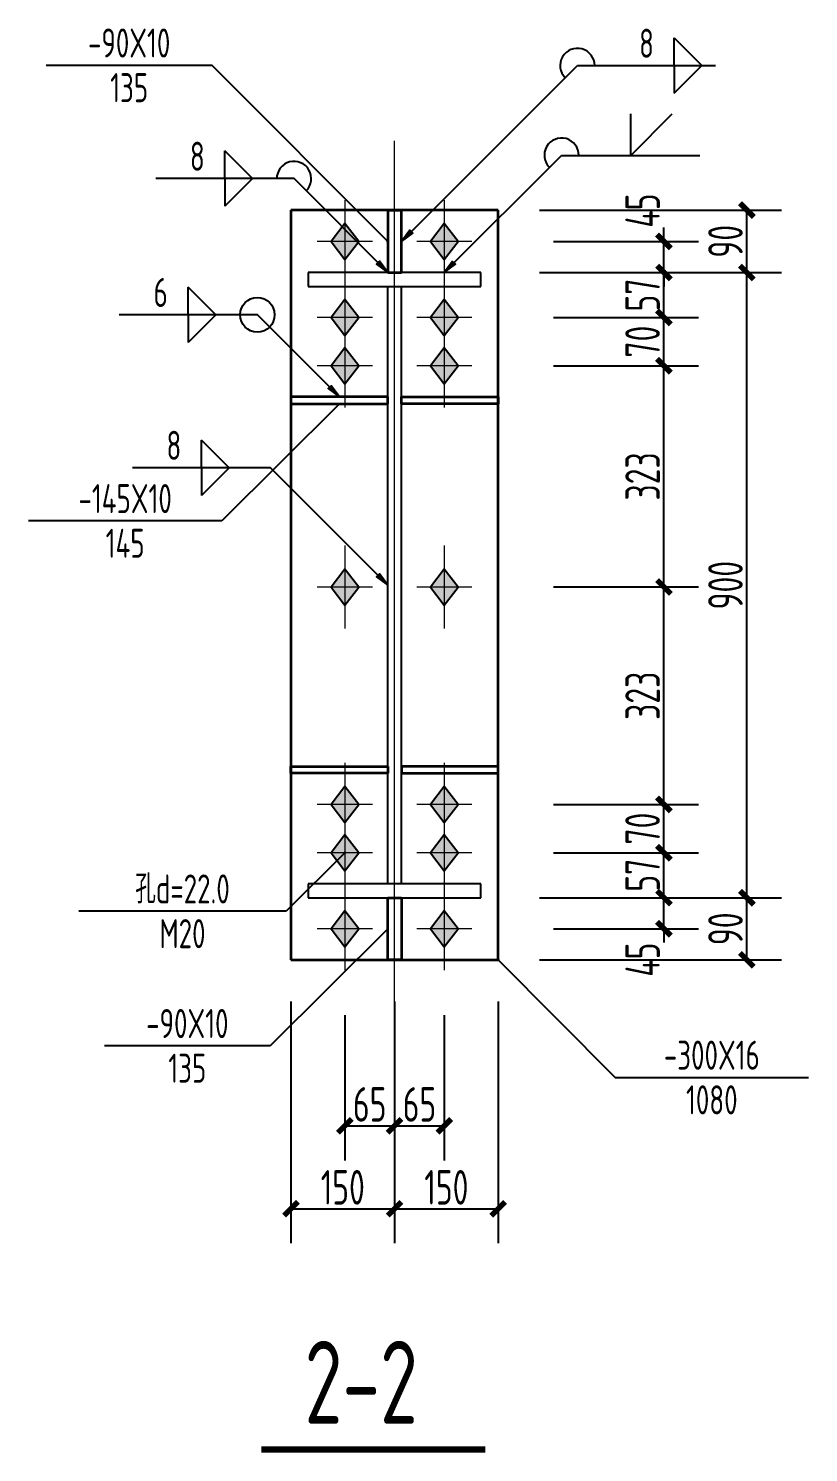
# Model space of a CAD drawing. Extents: x 69728788 to 150676229, y 15322671 to 43663798.
# Drawn here: x 75280858 to 75286504, y 19641585 to 19651888 of the extents above; entities that cross this region are included whole.
import ezdxf
from ezdxf.enums import TextEntityAlignment as Align

# ---------------------------------------------------------------- set-up
doc = ezdxf.new("R2010")
doc.units = 0
doc.header["$LTSCALE"] = 1000
doc.header["$MEASUREMENT"] = 0
doc.linetypes.add('线型6', pattern=[8.75, 5, -1.25, 1.25, -1.25])
doc.layers.get('0').update_dxf_attribs({"linetype": 'CONTINUOUS'})
doc.layers.get('DEFPOINTS').update_dxf_attribs({"linetype": 'CONTINUOUS'})
for name, color, linetype in [('10', 7, 'CONTINUOUS'), ('尺寸标注', 253, 'CONTINUOUS'), ('焊缝标注', 253, 'CONTINUOUS'), ('螺栓孔标注', 253, 'CONTINUOUS'), ('钢板标注', 253, 'CONTINUOUS')]:
    doc.layers.add(name, color=color, linetype=linetype)
doc.layers.add('20', color=2, linetype='CONTINUOUS', lineweight=35)
doc.styles.add('PkpmHz', font='Pkpmeng', dxfattribs={"width": 0.7, "bigfont": 'hztxt'})
doc.styles.add('TSSD_Rein', font='atssdeng.shx', dxfattribs={"width": 0.7, "bigfont": 'atssdchn.shx'})
doc.dimstyles.new('Pkpm_1.00', dxfattribs={"dimtxt": 250, "dimasz": 100, "dimexe": 250, "dimexo": 0.0625, "dimgap": 30, "dimtad": 1, "dimdec": 0, "dimrnd": 5, "dimzin": 0, "dimdsep": 46, "dimtxsty": 'PkpmHz', "dimblk1": 'ARCHTICK', "dimblk2": 'ARCHTICK', "dimsah": 1, "dimcen": 0.09, "dimadec": 0, "dimazin": 0, "dimtfac": 1, "dimtdec": 0, "dimtmove": 2, "dimatfit": 1, "dimfxl": 1, "dimtolj": 1, "dimtzin": 0, "dimarcsym": 0})

# ---------------------------------------------------------------- blocks, each defined once
blk = doc.blocks.new('_ArchTick')
at = {"color": 0, "linetype": 'ByBlock', "const_width": 0.4}
blk.add_lwpolyline([(-0.5, -0.5), (0.5, 0.5)], dxfattribs=at)
blk = doc.blocks.new('*D824')
at = {"layer": 'DEFPOINTS', "color": 0, "linetype": 'Continuous'}
for p in [(75284258, 19650347), (75285458, 19650347), (75284258, 19650122)]:
    blk.add_point(p, dxfattribs=at)
at = {"layer": '尺寸标注', "color": 0, "linetype": 'Continuous', "lineweight": -2}
for p, q in [((75285458, 19650347), (75285458, 19650447)), ((75284658, 19650347), (75285708, 19650347)), ((75285458, 19650122), (75285458, 19650347)), ((75284658, 19650122), (75285708, 19650122)), ((75285458, 19650122), (75285458, 19650022))]:
    blk.add_line(p, q, dxfattribs=at)
at = {"layer": '尺寸标注', "color": 0, "linetype": 'Continuous', "lineweight": -2, "xscale": 100, "yscale": 100, "zscale": 100}
for p, rotation in [((75285458, 19650347), 270), ((75285458, 19650122), 90)]:
    blk.add_blockref('_ArchTick', p, dxfattribs=dict(at, rotation=rotation))
at = {"layer": '尺寸标注', "color": 0, "linetype": 'Continuous', "insert": (75285303, 19650570), "char_height": 250, "attachment_point": 5, "rotation": 90, "style": 'PkpmHz'}
blk.add_mtext('\\A1;45', dxfattribs=at)
blk = doc.blocks.new('*D825')
at = {"layer": 'DEFPOINTS', "color": 0, "linetype": 'Continuous'}
for p in [(75284258, 19650122), (75285458, 19650122), (75284258, 19649797)]:
    blk.add_point(p, dxfattribs=at)
at = {"layer": '尺寸标注', "color": 0, "linetype": 'Continuous', "lineweight": -2}
for p, q in [((75284658, 19650122), (75285708, 19650122)), ((75285458, 19649797), (75285458, 19650122)), ((75284658, 19649797), (75285708, 19649797))]:
    blk.add_line(p, q, dxfattribs=at)
at = {"layer": '尺寸标注', "color": 0, "linetype": 'Continuous', "lineweight": -2, "xscale": 100, "yscale": 100, "zscale": 100}
for p, rotation in [((75285458, 19650122), 90), ((75285458, 19649797), 270)]:
    blk.add_blockref('_ArchTick', p, dxfattribs=dict(at, rotation=rotation))
at = {"layer": '尺寸标注', "color": 0, "linetype": 'Continuous', "insert": (75285303, 19649959), "char_height": 250, "attachment_point": 5, "rotation": 90, "style": 'PkpmHz'}
blk.add_mtext('\\A1;57', dxfattribs=at)
blk = doc.blocks.new('*D826')
at = {"layer": 'DEFPOINTS', "color": 0, "linetype": 'Continuous'}
for p in [(75284258, 19649797), (75285458, 19649797), (75284258, 19649447)]:
    blk.add_point(p, dxfattribs=at)
at = {"layer": '尺寸标注', "color": 0, "linetype": 'Continuous', "lineweight": -2}
for p, q in [((75284658, 19649797), (75285708, 19649797)), ((75285458, 19649447), (75285458, 19649797)), ((75284658, 19649447), (75285708, 19649447))]:
    blk.add_line(p, q, dxfattribs=at)
at = {"layer": '尺寸标注', "color": 0, "linetype": 'Continuous', "lineweight": -2, "xscale": 100, "yscale": 100, "zscale": 100}
for p, rotation in [((75285458, 19649797), 90), ((75285458, 19649447), 270)]:
    blk.add_blockref('_ArchTick', p, dxfattribs=dict(at, rotation=rotation))
at = {"layer": '尺寸标注', "color": 0, "linetype": 'Continuous', "insert": (75285303, 19649622), "char_height": 250, "attachment_point": 5, "rotation": 90, "style": 'PkpmHz'}
blk.add_mtext('\\A1;70', dxfattribs=at)
blk = doc.blocks.new('*D827')
at = {"layer": 'DEFPOINTS', "color": 0, "linetype": 'Continuous'}
for p in [(75284258, 19645599), (75285458, 19645599), (75284258, 19645374)]:
    blk.add_point(p, dxfattribs=at)
at = {"layer": '尺寸标注', "color": 0, "linetype": 'Continuous', "lineweight": -2}
for p, q in [((75285458, 19645599), (75285458, 19645699)), ((75284658, 19645599), (75285708, 19645599)), ((75285458, 19645374), (75285458, 19645599)), ((75284658, 19645374), (75285708, 19645374)), ((75285458, 19645374), (75285458, 19645274))]:
    blk.add_line(p, q, dxfattribs=at)
at = {"layer": '尺寸标注', "color": 0, "linetype": 'Continuous', "lineweight": -2, "xscale": 100, "yscale": 100, "zscale": 100}
for p, rotation in [((75285458, 19645599), 270), ((75285458, 19645374), 90)]:
    blk.add_blockref('_ArchTick', p, dxfattribs=dict(at, rotation=rotation))
at = {"layer": '尺寸标注', "color": 0, "linetype": 'Continuous', "insert": (75285303, 19645151), "char_height": 250, "attachment_point": 5, "rotation": 90, "style": 'PkpmHz'}
blk.add_mtext('\\A1;45', dxfattribs=at)
blk = doc.blocks.new('*D828')
at = {"layer": 'DEFPOINTS', "color": 0, "linetype": 'Continuous'}
for p in [(75284258, 19645924), (75285458, 19645924), (75284258, 19645599)]:
    blk.add_point(p, dxfattribs=at)
at = {"layer": '尺寸标注', "color": 0, "linetype": 'Continuous', "lineweight": -2}
for p, q in [((75284658, 19645924), (75285708, 19645924)), ((75285458, 19645599), (75285458, 19645924)), ((75284658, 19645599), (75285708, 19645599))]:
    blk.add_line(p, q, dxfattribs=at)
at = {"layer": '尺寸标注', "color": 0, "linetype": 'Continuous', "lineweight": -2, "xscale": 100, "yscale": 100, "zscale": 100}
for p, rotation in [((75285458, 19645924), 90), ((75285458, 19645599), 270)]:
    blk.add_blockref('_ArchTick', p, dxfattribs=dict(at, rotation=rotation))
at = {"layer": '尺寸标注', "color": 0, "linetype": 'Continuous', "insert": (75285303, 19645762), "char_height": 250, "attachment_point": 5, "rotation": 90, "style": 'PkpmHz'}
blk.add_mtext('\\A1;57', dxfattribs=at)
blk = doc.blocks.new('*D829')
at = {"layer": 'DEFPOINTS', "color": 0, "linetype": 'Continuous'}
for p in [(75284258, 19646274), (75285458, 19646274), (75284258, 19645924)]:
    blk.add_point(p, dxfattribs=at)
at = {"layer": '尺寸标注', "color": 0, "linetype": 'Continuous', "lineweight": -2}
for p, q in [((75284658, 19646274), (75285708, 19646274)), ((75285458, 19645924), (75285458, 19646274)), ((75284658, 19645924), (75285708, 19645924))]:
    blk.add_line(p, q, dxfattribs=at)
at = {"layer": '尺寸标注', "color": 0, "linetype": 'Continuous', "lineweight": -2, "xscale": 100, "yscale": 100, "zscale": 100}
for p, rotation in [((75285458, 19646274), 90), ((75285458, 19645924), 270)]:
    blk.add_blockref('_ArchTick', p, dxfattribs=dict(at, rotation=rotation))
at = {"layer": '尺寸标注', "color": 0, "linetype": 'Continuous', "insert": (75285303, 19646099), "char_height": 250, "attachment_point": 5, "rotation": 90, "style": 'PkpmHz'}
blk.add_mtext('\\A1;70', dxfattribs=at)
blk = doc.blocks.new('*D830')
at = {"layer": 'DEFPOINTS', "color": 0, "linetype": 'Continuous'}
for p in [(75284258, 19649447), (75285458, 19649447), (75284258, 19647847)]:
    blk.add_point(p, dxfattribs=at)
at = {"layer": '尺寸标注', "color": 0, "linetype": 'Continuous', "lineweight": -2}
for p, q in [((75284658, 19649447), (75285708, 19649447)), ((75285458, 19647847), (75285458, 19649447)), ((75284658, 19647847), (75285708, 19647847))]:
    blk.add_line(p, q, dxfattribs=at)
at = {"layer": '尺寸标注', "color": 0, "linetype": 'Continuous', "lineweight": -2, "xscale": 100, "yscale": 100, "zscale": 100}
for p, rotation in [((75285458, 19649447), 90), ((75285458, 19647847), 270)]:
    blk.add_blockref('_ArchTick', p, dxfattribs=dict(at, rotation=rotation))
at = {"layer": '尺寸标注', "color": 0, "linetype": 'Continuous', "insert": (75285303, 19648647), "char_height": 250, "attachment_point": 5, "rotation": 90, "style": 'PkpmHz'}
blk.add_mtext('\\A1;323', dxfattribs=at)
blk = doc.blocks.new('*D831')
at = {"layer": 'DEFPOINTS', "color": 0, "linetype": 'Continuous'}
for p in [(75284258, 19647847), (75285458, 19647847), (75284258, 19646274)]:
    blk.add_point(p, dxfattribs=at)
at = {"layer": '尺寸标注', "color": 0, "linetype": 'Continuous', "lineweight": -2}
for p, q in [((75284658, 19647847), (75285708, 19647847)), ((75285458, 19646274), (75285458, 19647847)), ((75284658, 19646274), (75285708, 19646274))]:
    blk.add_line(p, q, dxfattribs=at)
at = {"layer": '尺寸标注', "color": 0, "linetype": 'Continuous', "lineweight": -2, "xscale": 100, "yscale": 100, "zscale": 100}
for p, rotation in [((75285458, 19647847), 90), ((75285458, 19646274), 270)]:
    blk.add_blockref('_ArchTick', p, dxfattribs=dict(at, rotation=rotation))
at = {"layer": '尺寸标注', "color": 0, "linetype": 'Continuous', "insert": (75285303, 19647060), "char_height": 250, "attachment_point": 5, "rotation": 90, "style": 'PkpmHz'}
blk.add_mtext('\\A1;323', dxfattribs=at)
blk = doc.blocks.new('*D832')
at = {"layer": 'DEFPOINTS', "color": 0, "linetype": 'Continuous'}
for p in [(75283148, 19645149), (75283508, 19645149), (75283508, 19643949)]:
    blk.add_point(p, dxfattribs=at)
at = {"layer": '尺寸标注', "color": 0, "linetype": 'Continuous', "lineweight": -2}
for p, q in [((75283148, 19644749), (75283148, 19643699)), ((75283508, 19644749), (75283508, 19643699)), ((75283148, 19643949), (75283508, 19643949))]:
    blk.add_line(p, q, dxfattribs=at)
at = {"layer": '尺寸标注', "color": 0, "linetype": 'Continuous', "lineweight": -2, "xscale": 100, "yscale": 100, "zscale": 100, "rotation": 180}
blk.add_blockref('_ArchTick', (75283148, 19643949), dxfattribs=at)
at = {"layer": '尺寸标注', "color": 0, "linetype": 'Continuous', "lineweight": -2, "xscale": 100, "yscale": 100, "zscale": 100}
blk.add_blockref('_ArchTick', (75283508, 19643949), dxfattribs=at)
at = {"layer": '尺寸标注', "color": 0, "linetype": 'Continuous', "insert": (75283328, 19644104), "char_height": 250, "attachment_point": 5, "style": 'PkpmHz'}
blk.add_mtext('\\A1;65', dxfattribs=at)
blk = doc.blocks.new('*D833')
at = {"layer": 'DEFPOINTS', "color": 0, "linetype": 'Continuous'}
for p in [(75283508, 19645149), (75283868, 19645149), (75283868, 19643949)]:
    blk.add_point(p, dxfattribs=at)
at = {"layer": '尺寸标注', "color": 0, "linetype": 'Continuous', "lineweight": -2}
for p, q in [((75283508, 19644749), (75283508, 19643699)), ((75283868, 19644749), (75283868, 19643699)), ((75283508, 19643949), (75283868, 19643949))]:
    blk.add_line(p, q, dxfattribs=at)
at = {"layer": '尺寸标注', "color": 0, "linetype": 'Continuous', "lineweight": -2, "xscale": 100, "yscale": 100, "zscale": 100, "rotation": 180}
blk.add_blockref('_ArchTick', (75283508, 19643949), dxfattribs=at)
at = {"layer": '尺寸标注', "color": 0, "linetype": 'Continuous', "lineweight": -2, "xscale": 100, "yscale": 100, "zscale": 100}
blk.add_blockref('_ArchTick', (75283868, 19643949), dxfattribs=at)
at = {"layer": '尺寸标注', "color": 0, "linetype": 'Continuous', "insert": (75283688, 19644104), "char_height": 250, "attachment_point": 5, "style": 'PkpmHz'}
blk.add_mtext('\\A1;65', dxfattribs=at)
blk = doc.blocks.new('*D834')
at = {"layer": 'DEFPOINTS', "color": 0, "linetype": 'Continuous'}
for p in [(75282758, 19645149), (75283508, 19645149), (75283508, 19643349)]:
    blk.add_point(p, dxfattribs=at)
at = {"layer": '尺寸标注', "color": 0, "linetype": 'Continuous', "lineweight": -2}
for p, q in [((75282758, 19644849), (75282758, 19643099)), ((75283508, 19644849), (75283508, 19643099)), ((75282758, 19643349), (75283508, 19643349))]:
    blk.add_line(p, q, dxfattribs=at)
at = {"layer": '尺寸标注', "color": 0, "linetype": 'Continuous', "lineweight": -2, "xscale": 100, "yscale": 100, "zscale": 100, "rotation": 180}
blk.add_blockref('_ArchTick', (75282758, 19643349), dxfattribs=at)
at = {"layer": '尺寸标注', "color": 0, "linetype": 'Continuous', "lineweight": -2, "xscale": 100, "yscale": 100, "zscale": 100}
blk.add_blockref('_ArchTick', (75283508, 19643349), dxfattribs=at)
at = {"layer": '尺寸标注', "color": 0, "linetype": 'Continuous', "insert": (75283133, 19643504), "char_height": 250, "attachment_point": 5, "style": 'PkpmHz'}
blk.add_mtext('\\A1;150', dxfattribs=at)
blk = doc.blocks.new('*D835')
at = {"layer": 'DEFPOINTS', "color": 0, "linetype": 'Continuous'}
for p in [(75283508, 19645149), (75284258, 19645149), (75284258, 19643349)]:
    blk.add_point(p, dxfattribs=at)
at = {"layer": '尺寸标注', "color": 0, "linetype": 'Continuous', "lineweight": -2}
for p, q in [((75283508, 19644849), (75283508, 19643099)), ((75284258, 19644849), (75284258, 19643099)), ((75283508, 19643349), (75284258, 19643349))]:
    blk.add_line(p, q, dxfattribs=at)
at = {"layer": '尺寸标注', "color": 0, "linetype": 'Continuous', "lineweight": -2, "xscale": 100, "yscale": 100, "zscale": 100, "rotation": 180}
blk.add_blockref('_ArchTick', (75283508, 19643349), dxfattribs=at)
at = {"layer": '尺寸标注', "color": 0, "linetype": 'Continuous', "lineweight": -2, "xscale": 100, "yscale": 100, "zscale": 100}
blk.add_blockref('_ArchTick', (75284258, 19643349), dxfattribs=at)
at = {"layer": '尺寸标注', "color": 0, "linetype": 'Continuous', "insert": (75283883, 19643504), "char_height": 250, "attachment_point": 5, "style": 'PkpmHz'}
blk.add_mtext('\\A1;150', dxfattribs=at)
blk = doc.blocks.new('*D836')
at = {"layer": 'DEFPOINTS', "color": 0, "linetype": 'Continuous'}
for p in [(75284258, 19645599), (75286058, 19645599), (75284258, 19645149)]:
    blk.add_point(p, dxfattribs=at)
at = {"layer": '尺寸标注', "color": 0, "linetype": 'Continuous', "lineweight": -2}
for p, q in [((75284558, 19645599), (75286308, 19645599)), ((75286058, 19645149), (75286058, 19645599)), ((75284558, 19645149), (75286308, 19645149))]:
    blk.add_line(p, q, dxfattribs=at)
at = {"layer": '尺寸标注', "color": 0, "linetype": 'Continuous', "lineweight": -2, "xscale": 100, "yscale": 100, "zscale": 100}
for p, rotation in [((75286058, 19645599), 90), ((75286058, 19645149), 270)]:
    blk.add_blockref('_ArchTick', p, dxfattribs=dict(at, rotation=rotation))
at = {"layer": '尺寸标注', "color": 0, "linetype": 'Continuous', "insert": (75285903, 19645374), "char_height": 250, "attachment_point": 5, "rotation": 90, "style": 'PkpmHz'}
blk.add_mtext('\\A1;90', dxfattribs=at)
blk = doc.blocks.new('*D837')
at = {"layer": 'DEFPOINTS', "color": 0, "linetype": 'Continuous'}
for p in [(75284258, 19650122), (75286058, 19650122), (75284258, 19645599)]:
    blk.add_point(p, dxfattribs=at)
at = {"layer": '尺寸标注', "color": 0, "linetype": 'Continuous', "lineweight": -2}
for p, q in [((75284558, 19650122), (75286308, 19650122)), ((75286058, 19645599), (75286058, 19650122)), ((75284558, 19645599), (75286308, 19645599))]:
    blk.add_line(p, q, dxfattribs=at)
at = {"layer": '尺寸标注', "color": 0, "linetype": 'Continuous', "lineweight": -2, "xscale": 100, "yscale": 100, "zscale": 100}
for p, rotation in [((75286058, 19650122), 90), ((75286058, 19645599), 270)]:
    blk.add_blockref('_ArchTick', p, dxfattribs=dict(at, rotation=rotation))
at = {"layer": '尺寸标注', "color": 0, "linetype": 'Continuous', "insert": (75285903, 19647860), "char_height": 250, "attachment_point": 5, "rotation": 90, "style": 'PkpmHz'}
blk.add_mtext('\\A1;900', dxfattribs=at)
blk = doc.blocks.new('*D838')
at = {"layer": 'DEFPOINTS', "color": 0, "linetype": 'Continuous'}
for p in [(75284258, 19650574), (75286058, 19650574), (75284258, 19650122)]:
    blk.add_point(p, dxfattribs=at)
at = {"layer": '尺寸标注', "color": 0, "linetype": 'Continuous', "lineweight": -2}
for p, q in [((75284558, 19650574), (75286308, 19650574)), ((75286058, 19650122), (75286058, 19650574)), ((75284558, 19650122), (75286308, 19650122))]:
    blk.add_line(p, q, dxfattribs=at)
at = {"layer": '尺寸标注', "color": 0, "linetype": 'Continuous', "lineweight": -2, "xscale": 100, "yscale": 100, "zscale": 100}
for p, rotation in [((75286058, 19650574), 90), ((75286058, 19650122), 270)]:
    blk.add_blockref('_ArchTick', p, dxfattribs=dict(at, rotation=rotation))
at = {"layer": '尺寸标注', "color": 0, "linetype": 'Continuous', "insert": (75285903, 19650348), "char_height": 250, "attachment_point": 5, "rotation": 90, "style": 'PkpmHz'}
blk.add_mtext('\\A1;90', dxfattribs=at)

msp = doc.modelspace()

# ---------------------------------------------------------------- hatches: boundary and pattern name
at = {"layer": '10'}
for points in [[(75283148.1, 19650476.6), (75283048.1, 19650346.6), (75283148.1, 19650216.6), (75283248.1, 19650346.6)], [(75283868.1, 19650476.6), (75283768.1, 19650346.6), (75283868.1, 19650216.6), (75283968.1, 19650346.6)], [(75283148.1, 19649926.6), (75283048.1, 19649796.6), (75283148.1, 19649666.6), (75283248.1, 19649796.6)], [(75283868.1, 19649926.6), (75283768.1, 19649796.6), (75283868.1, 19649666.6), (75283968.1, 19649796.6)], [(75283148.1, 19649576.6), (75283048.1, 19649446.6), (75283148.1, 19649316.6), (75283248.1, 19649446.6)], [(75283868.1, 19649576.6), (75283768.1, 19649446.6), (75283868.1, 19649316.6), (75283968.1, 19649446.6)], [(75283148.1, 19647976.6), (75283048.1, 19647846.6), (75283148.1, 19647716.6), (75283248.1, 19647846.6)], [(75283868.1, 19647976.6), (75283768.1, 19647846.6), (75283868.1, 19647716.6), (75283968.1, 19647846.6)], [(75283148.1, 19646404.2), (75283048.1, 19646274.2), (75283148.1, 19646144.2), (75283248.1, 19646274.2)], [(75283868.1, 19646404.2), (75283768.1, 19646274.2), (75283868.1, 19646144.2), (75283968.1, 19646274.2)], [(75283148.1, 19646054.2), (75283048.1, 19645924.2), (75283148.1, 19645794.2), (75283248.1, 19645924.2)], [(75283868.1, 19646054.2), (75283768.1, 19645924.2), (75283868.1, 19645794.2), (75283968.1, 19645924.2)], [(75283148.1, 19645504.2), (75283048.1, 19645374.2), (75283148.1, 19645244.2), (75283248.1, 19645374.2)], [(75283868.1, 19645504.2), (75283768.1, 19645374.2), (75283868.1, 19645244.2), (75283968.1, 19645374.2)]]:
    msp.add_hatch(color=1, dxfattribs=at).paths.add_polyline_path(points)
at = {"layer": '焊缝标注'}
for points in [[(75283558.1, 19650346.6), (75283639.5, 19650406.7), (75283618.3, 19650427.9)], [(75283458.1, 19650121.6), (75283398.1, 19650203), (75283376.9, 19650181.8)], [(75283868.1, 19650121.6), (75283949.5, 19650181.7), (75283928.3, 19650202.9)], [(75283108.1, 19649221.6), (75283048.1, 19649303), (75283026.9, 19649281.8)], [(75283458.1, 19647860.4), (75283398.1, 19647941.8), (75283376.9, 19647920.6)]]:
    msp.add_hatch(color=256, dxfattribs=at).paths.add_polyline_path(points)

# ---------------------------------------------------------------- linework, layer by layer
at = {"layer": '10', "linetype": '线型6', "lineweight": 18, "ltscale": 100}
msp.add_line((75283508.1, 19644649.2), (75283508.1, 19651074.2), dxfattribs=at)
at = {"layer": '10', "color": 9, "lineweight": 18, "ltscale": 100}
for p, q in [((75283148.1, 19650646.6), (75283148.1, 19650046.6)), ((75283868.1, 19650646.6), (75283868.1, 19650046.6)), ((75283348.1, 19650346.6), (75282948.1, 19650346.6)), ((75284068.1, 19650346.6), (75283668.1, 19650346.6)), ((75283148.1, 19650096.6), (75283148.1, 19649496.6)), ((75283868.1, 19650096.6), (75283868.1, 19649496.6)), ((75283348.1, 19649796.6), (75282948.1, 19649796.6)), ((75283148.1, 19649746.6), (75283148.1, 19649146.6)), ((75284068.1, 19649796.6), (75283668.1, 19649796.6)), ((75283868.1, 19649746.6), (75283868.1, 19649146.6)), ((75283348.1, 19649446.6), (75282948.1, 19649446.6)), ((75284068.1, 19649446.6), (75283668.1, 19649446.6)), ((75283148.1, 19648146.6), (75283148.1, 19647546.6)), ((75283868.1, 19648146.6), (75283868.1, 19647546.6)), ((75283348.1, 19647846.6), (75282948.1, 19647846.6)), ((75284068.1, 19647846.6), (75283668.1, 19647846.6)), ((75283148.1, 19646574.2), (75283148.1, 19645974.2)), ((75283868.1, 19646574.2), (75283868.1, 19645974.2)), ((75283348.1, 19646274.2), (75282948.1, 19646274.2)), ((75283148.1, 19646224.2), (75283148.1, 19645624.2)), ((75284068.1, 19646274.2), (75283668.1, 19646274.2)), ((75283868.1, 19646224.2), (75283868.1, 19645624.2)), ((75283348.1, 19645924.2), (75282948.1, 19645924.2)), ((75284068.1, 19645924.2), (75283668.1, 19645924.2)), ((75283148.1, 19645674.2), (75283148.1, 19645074.2)), ((75283868.1, 19645674.2), (75283868.1, 19645074.2)), ((75283348.1, 19645374.2), (75282948.1, 19645374.2)), ((75284068.1, 19645374.2), (75283668.1, 19645374.2))]:
    msp.add_line(p, q, dxfattribs=at)
at = {"layer": '10', "color": 3, "ltscale": 100}
for p, q in [((75284133.1, 19650121.6), (75282883.1, 19650121.6)), ((75282883.1, 19650121.6), (75282883.1, 19650021.6)), ((75284133.1, 19650021.6), (75284133.1, 19650121.6)), ((75282883.1, 19650021.6), (75284133.1, 19650021.6)), ((75283458.1, 19645699.2), (75283458.1, 19650021.6)), ((75283558.1, 19645699.2), (75283558.1, 19650021.6)), ((75284133.1, 19645699.2), (75282883.1, 19645699.2)), ((75282883.1, 19645699.2), (75282883.1, 19645599.2)), ((75284133.1, 19645599.2), (75284133.1, 19645699.2)), ((75282883.1, 19645599.2), (75284133.1, 19645599.2))]:
    msp.add_line(p, q, dxfattribs=at)
at = {"layer": '10', "color": 1, "linetype": 'Continuous'}
for points in [[(75283148.1, 19650476.6), (75283048.1, 19650346.6), (75283148.1, 19650216.6), (75283248.1, 19650346.6)], [(75283868.1, 19650476.6), (75283768.1, 19650346.6), (75283868.1, 19650216.6), (75283968.1, 19650346.6)], [(75283148.1, 19649926.6), (75283048.1, 19649796.6), (75283148.1, 19649666.6), (75283248.1, 19649796.6)], [(75283868.1, 19649926.6), (75283768.1, 19649796.6), (75283868.1, 19649666.6), (75283968.1, 19649796.6)], [(75283148.1, 19649576.6), (75283048.1, 19649446.6), (75283148.1, 19649316.6), (75283248.1, 19649446.6)], [(75283868.1, 19649576.6), (75283768.1, 19649446.6), (75283868.1, 19649316.6), (75283968.1, 19649446.6)], [(75283148.1, 19647976.6), (75283048.1, 19647846.6), (75283148.1, 19647716.6), (75283248.1, 19647846.6)], [(75283868.1, 19647976.6), (75283768.1, 19647846.6), (75283868.1, 19647716.6), (75283968.1, 19647846.6)], [(75283148.1, 19646404.2), (75283048.1, 19646274.2), (75283148.1, 19646144.2), (75283248.1, 19646274.2)], [(75283868.1, 19646404.2), (75283768.1, 19646274.2), (75283868.1, 19646144.2), (75283968.1, 19646274.2)], [(75283148.1, 19646054.2), (75283048.1, 19645924.2), (75283148.1, 19645794.2), (75283248.1, 19645924.2)], [(75283868.1, 19646054.2), (75283768.1, 19645924.2), (75283868.1, 19645794.2), (75283968.1, 19645924.2)], [(75283148.1, 19645504.2), (75283048.1, 19645374.2), (75283148.1, 19645244.2), (75283248.1, 19645374.2)], [(75283868.1, 19645504.2), (75283768.1, 19645374.2), (75283868.1, 19645244.2), (75283968.1, 19645374.2)]]:
    msp.add_lwpolyline(points, close=True, dxfattribs=at)
at = {"layer": '10', "const_width": 45}
msp.add_lwpolyline([(75282543.7, 19641607.9), (75284163.7, 19641607.9)], dxfattribs=at)
at = {"layer": '20', "ltscale": 100}
for p, q in [((75284258.1, 19650574.2), (75282758.1, 19650574.2)), ((75282758.1, 19650574.2), (75282758.1, 19645149.2)), ((75283558.1, 19650571.6), (75283458.1, 19650571.6)), ((75283458.1, 19650571.6), (75283458.1, 19650121.6)), ((75283558.1, 19650121.6), (75283558.1, 19650571.6)), ((75284258.1, 19645149.2), (75284258.1, 19650574.2)), ((75283458.1, 19650121.6), (75283558.1, 19650121.6)), ((75283458.1, 19649221.6), (75282758.1, 19649221.6)), ((75282758.1, 19649221.6), (75282758.1, 19649171.6)), ((75283458.1, 19649171.6), (75283458.1, 19649221.6)), ((75283558.1, 19649221.6), (75284258.1, 19649221.6)), ((75283558.1, 19649171.6), (75283558.1, 19649221.6)), ((75284258.1, 19649221.6), (75284258.1, 19649171.6)), ((75282758.1, 19649171.6), (75283458.1, 19649171.6)), ((75284258.1, 19649171.6), (75283558.1, 19649171.6)), ((75282758.1, 19646499.2), (75282758.1, 19646549.2)), ((75282758.1, 19646549.2), (75283458.1, 19646549.2)), ((75283458.1, 19646549.2), (75283458.1, 19646499.2)), ((75284258.1, 19646549.2), (75283558.1, 19646549.2)), ((75283558.1, 19646549.2), (75283558.1, 19646499.2)), ((75284258.1, 19646499.2), (75284258.1, 19646549.2)), ((75283458.1, 19646499.2), (75282758.1, 19646499.2)), ((75283558.1, 19646499.2), (75284258.1, 19646499.2)), ((75283458.1, 19645599.2), (75283558.1, 19645599.2)), ((75283458.1, 19645149.2), (75283458.1, 19645599.2)), ((75283558.1, 19645599.2), (75283558.1, 19645149.2)), ((75282758.1, 19645149.2), (75284258.1, 19645149.2)), ((75283558.1, 19645149.2), (75283458.1, 19645149.2))]:
    msp.add_line(p, q, dxfattribs=at)
at = {"layer": '焊缝标注', "ltscale": 100}
for p, q in [((75285531.4, 19651818.9), (75285731.4, 19651618.9)), ((75285531.4, 19651618.9), (75285531.4, 19651818.9)), ((75283558.1, 19650346.6), (75284831.4, 19651618.9)), ((75284831.4, 19651618.9), (75285831.4, 19651618.9)), ((75285531.4, 19651418.9), (75285731.4, 19651618.9)), ((75285531.4, 19651618.9), (75285531.4, 19651418.9)), ((75285217, 19650969.8), (75285217, 19651269.8)), ((75285217, 19650969.8), (75285517, 19651269.8)), ((75282480.1, 19650801.2), (75282280.1, 19651001.2)), ((75282280.1, 19650801.2), (75282280.1, 19651001.2)), ((75283868.1, 19650121.6), (75284717, 19650969.8)), ((75284717, 19650969.8), (75285717, 19650969.8)), ((75282780.1, 19650801.2), (75281780.1, 19650801.2)), ((75282480.1, 19650801.2), (75282280.1, 19650601.2)), ((75282280.1, 19650801.2), (75282280.1, 19650601.2)), ((75283458.1, 19650121.6), (75282780.1, 19650801.2)), ((75282214.9, 19649816.3), (75282014.9, 19650016.3)), ((75282014.9, 19649816.3), (75282014.9, 19650016.3)), ((75282514.9, 19649816.3), (75281514.9, 19649816.3)), ((75282214.9, 19649816.3), (75282014.9, 19649616.3)), ((75282014.9, 19649816.3), (75282014.9, 19649616.3)), ((75283108.1, 19649221.6), (75282514.9, 19649816.3)), ((75282310.6, 19648709.9), (75282110.6, 19648909.9)), ((75282110.6, 19648709.9), (75282110.6, 19648909.9)), ((75282610.6, 19648709.9), (75281610.6, 19648709.9)), ((75282310.6, 19648709.9), (75282110.6, 19648509.9)), ((75282110.6, 19648709.9), (75282110.6, 19648509.9)), ((75283458.1, 19647860.4), (75282610.6, 19648709.9))]:
    msp.add_line(p, q, dxfattribs=at)
at = {"layer": '焊缝标注', "linetype": 'Continuous'}
for points in [[(75283558.1, 19650346.6), (75283639.5, 19650406.7), (75283618.3, 19650427.9)], [(75283458.1, 19650121.6), (75283398.1, 19650203), (75283376.9, 19650181.8)], [(75283868.1, 19650121.6), (75283949.5, 19650181.7), (75283928.3, 19650202.9)], [(75283108.1, 19649221.6), (75283048.1, 19649303), (75283026.9, 19649281.8)], [(75283458.1, 19647860.4), (75283398.1, 19647941.8), (75283376.9, 19647920.6)]]:
    msp.add_lwpolyline(points, close=True, dxfattribs=at)
at = {"layer": '焊缝标注', "ltscale": 100}
msp.add_circle((75282514.9, 19649816.3), 125, dxfattribs=at)
for centre, start, end in [((75284831.4, 19651618.9), 0, 224.97719), ((75284717, 19650969.8), 0, 224.97719), ((75282780.1, 19650801.2), 314.93155, 180)]:
    msp.add_arc(centre, 125, start, end, dxfattribs=at)
at = {"layer": '螺栓孔标注', "ltscale": 100}
for p, q in [((75283148.1, 19645924.2), (75282723, 19645500.7)), ((75282723, 19645500.7), (75281223, 19645500.7))]:
    msp.add_line(p, q, dxfattribs=at)
at = {"layer": '螺栓孔标注', "ltscale": 100, "const_width": 10}
msp.add_lwpolyline([(75283153.1, 19645924.2, 1), (75283143.1, 19645924.2, 1)], format="xyb", close=True, dxfattribs=at)
at = {"layer": '钢板标注', "ltscale": 100}
for p, q in [((75282186.9, 19651620.9), (75280986.9, 19651620.9)), ((75283458.1, 19650346.6), (75282186.9, 19651620.9)), ((75283108.1, 19649171.6), (75282257.9, 19648324.8)), ((75282257.9, 19648324.8), (75280857.9, 19648324.8)), ((75283458.1, 19645374.2), (75282607.9, 19644527.3)), ((75284258.1, 19645149.2), (75285104.3, 19644298.3)), ((75282607.9, 19644527.3), (75281407.9, 19644527.3)), ((75285104.3, 19644298.3), (75286504.3, 19644298.3))]:
    msp.add_line(p, q, dxfattribs=at)
at = {"layer": '钢板标注', "ltscale": 100, "const_width": 10}
for points in [[(75283463.1, 19650346.6, 1), (75283453.1, 19650346.6, 1)], [(75283113.1, 19649171.6, 1), (75283103.1, 19649171.6, 1)], [(75283463.1, 19645374.2, 1), (75283453.1, 19645374.2, 1)], [(75284263.1, 19645149.2, 1), (75284253.1, 19645149.2, 1)]]:
    msp.add_lwpolyline(points, format="xyb", close=True, dxfattribs=at)

# ---------------------------------------------------------------- texts
at = {"layer": '10', "style": 'TSSD_Rein', "width": 0.7}
msp.add_text('2-2', height=600, dxfattribs=at).set_placement((75282856.5, 19641793.4))
at = {"layer": '焊缝标注', "style": 'PkpmHz', "width": 0.71}
for s, p in [('8', (75285331.4, 19651675.5)), ('8', (75282080.1, 19650857.9)), ('6', (75281814.9, 19649872.9)), ('8', (75281910.6, 19648766.5))]:
    msp.add_text(s, height=210, dxfattribs=at).set_placement(p, align=Align.CENTER)
at = {"layer": '螺栓孔标注', "style": 'PkpmHz', "width": 0.71}
msp.add_text('孔d=22.0', height=210, dxfattribs=at).set_placement((75281973, 19645557.4), align=Align.CENTER)
msp.add_text('M20', height=210, dxfattribs=at).set_placement((75281973, 19645444.1), align=Align.TOP_CENTER)
at = {"layer": '钢板标注', "style": 'PkpmHz', "width": 0.71}
for s, p in [('-90X10', (75281586.9, 19651677.5)), ('-145X10', (75281557.9, 19648381.4)), ('-90X10', (75282007.9, 19644583.9)), ('-300X16', (75285804.3, 19644354.9))]:
    msp.add_text(s, height=210, dxfattribs=at).set_placement(p, align=Align.CENTER)
for s, p in [('135', (75281586.9, 19651564.3)), ('145', (75281557.9, 19648268.2)), ('135', (75282007.9, 19644470.7)), ('1080', (75285804.3, 19644241.7))]:
    msp.add_text(s, height=210, dxfattribs=at).set_placement(p, align=Align.TOP_CENTER)

# ---------------------------------------------------------------- dimensions: what is measured, and where the dimension line sits
at = {"layer": '尺寸标注', "linetype": 'Continuous'}
for base, p1, p2, picture, middle in [((75285458.1, 19650346.6), (75284258.1, 19650121.6), (75284258.1, 19650346.6), '*D824', (75285302.9, 19650570.2)), ((75285458.1, 19645599.2), (75284258.1, 19645374.2), (75284258.1, 19645599.2), '*D827', (75285302.9, 19645150.5))]:
    dim = msp.add_linear_dim(base=base, p1=p1, p2=p2, angle=90, text='45', dimstyle='Pkpm_1.00', override={"dimexo": 400, "dimtih": 0, "dimtoh": 0}, dxfattribs=at)
    dim.commit()
    dim.dimension.update_dxf_attribs({"geometry": picture, "text_midpoint": middle, "dimtype": 160})
for base, p1, p2, text, override, picture, middle in [((75286058.1, 19650574.2), (75284258.1, 19650121.6), (75284258.1, 19650574.2), '90', {"dimexo": 300, "dimtih": 0, "dimtoh": 0}, '*D838', (75285903.1, 19650347.9)), ((75285458.1, 19650121.6), (75284258.1, 19649796.6), (75284258.1, 19650121.6), '57', {"dimexo": 400, "dimtih": 0, "dimtoh": 0}, '*D825', (75285303.1, 19649959.1)), ((75286058.1, 19650121.6), (75284258.1, 19645599.2), (75284258.1, 19650121.6), '900', {"dimexo": 300, "dimtih": 0, "dimtoh": 0}, '*D837', (75285903.1, 19647860.4)), ((75285458.1, 19649796.6), (75284258.1, 19649446.6), (75284258.1, 19649796.6), '70', {"dimexo": 400, "dimtih": 0, "dimtoh": 0}, '*D826', (75285303.1, 19649621.6)), ((75285458.1, 19649446.6), (75284258.1, 19647846.6), (75284258.1, 19649446.6), '323', {"dimexo": 400, "dimtih": 0, "dimtoh": 0}, '*D830', (75285303.1, 19648646.6)), ((75285458.1, 19647846.6), (75284258.1, 19646274.2), (75284258.1, 19647846.6), '323', {"dimexo": 400, "dimtih": 0, "dimtoh": 0}, '*D831', (75285303.1, 19647060.4)), ((75285458.1, 19646274.2), (75284258.1, 19645924.2), (75284258.1, 19646274.2), '70', {"dimexo": 400, "dimtih": 0, "dimtoh": 0}, '*D829', (75285303.1, 19646099.2)), ((75285458.1, 19645924.2), (75284258.1, 19645599.2), (75284258.1, 19645924.2), '57', {"dimexo": 400, "dimtih": 0, "dimtoh": 0}, '*D828', (75285303.1, 19645761.7)), ((75286058.1, 19645599.2), (75284258.1, 19645149.2), (75284258.1, 19645599.2), '90', {"dimexo": 300, "dimtih": 0, "dimtoh": 0}, '*D836', (75285903.1, 19645374.2))]:
    dim = msp.add_linear_dim(base=base, p1=p1, p2=p2, angle=90, text=text, dimstyle='Pkpm_1.00', override=override, dxfattribs=at)
    dim.commit()
    dim.dimension.update_dxf_attribs({"geometry": picture, "text_midpoint": middle})
for base, p1, p2, text, override, picture, middle in [((75283508.1, 19643349.2), (75282758.1, 19645149.2), (75283508.1, 19645149.2), '150', {"dimexo": 300, "dimtih": 0, "dimtoh": 0}, '*D834', (75283133.1, 19643504.2)), ((75283508.1, 19643949.2), (75283148.1, 19645149.2), (75283508.1, 19645149.2), '65', {"dimexo": 400, "dimtih": 0, "dimtoh": 0}, '*D832', (75283328.1, 19644104.2)), ((75283868.1, 19643949.2), (75283508.1, 19645149.2), (75283868.1, 19645149.2), '65', {"dimexo": 400, "dimtih": 0, "dimtoh": 0}, '*D833', (75283688.1, 19644104.2)), ((75284258.1, 19643349.2), (75283508.1, 19645149.2), (75284258.1, 19645149.2), '150', {"dimexo": 300, "dimtih": 0, "dimtoh": 0}, '*D835', (75283883.1, 19643504.2))]:
    dim = msp.add_linear_dim(base=base, p1=p1, p2=p2, text=text, dimstyle='Pkpm_1.00', override=override, dxfattribs=at)
    dim.commit()
    dim.dimension.update_dxf_attribs({"geometry": picture, "text_midpoint": middle})

doc.saveas('drawing.dxf')
